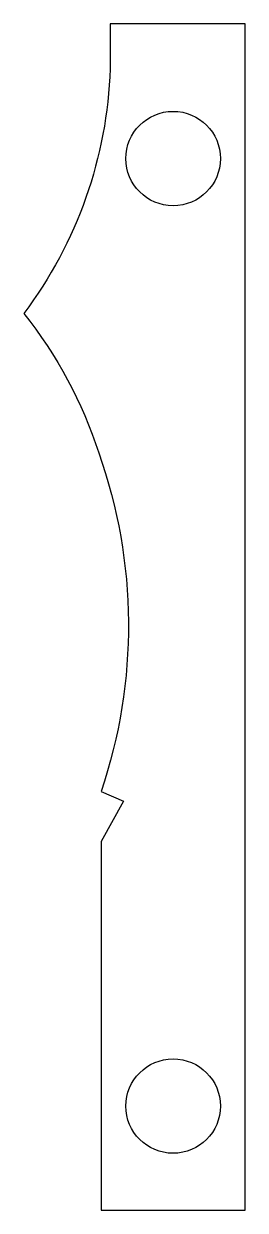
# Model space of a CAD drawing. Header units: millimetres. Extents: x -25 to 0, y -67 to 65.
import ezdxf

# ---------------------------------------------------------------- set-up
doc = ezdxf.new("R2010")
doc.units = ezdxf.units.MM
doc.layers.get('0').update_dxf_attribs({"linetype": 'CONTINUOUS'})

msp = doc.modelspace()

# ---------------------------------------------------------------- linework, layer by layer
msp.add_lwpolyline([(-15, 60, -0.154182), (-24.58, 32.78, -0.090837), (-16.26, 17.25, -0.16816), (-16, -20.4), (-13.5, -21.5), (-16, -25.97), (-16, -67), (0, -67), (0, 65), (-15, 65)], format="xyb", close=True)
msp.add_lwpolyline([(-15, 60, -0.154182), (-24.58, 32.78, -0.090837), (-16.26, 17.25, -0.16816), (-16, -20.4), (-13.5, -21.5), (-16, -25.97), (-16, -67), (0, -67), (0, 65), (-15, 65)], format="xyb", close=True)
for centre in [(-8, 50), (-8, 50), (-8, -55.41), (-8, -55.41)]:
    msp.add_circle(centre, 5.25)

doc.saveas('drawing.dxf')
